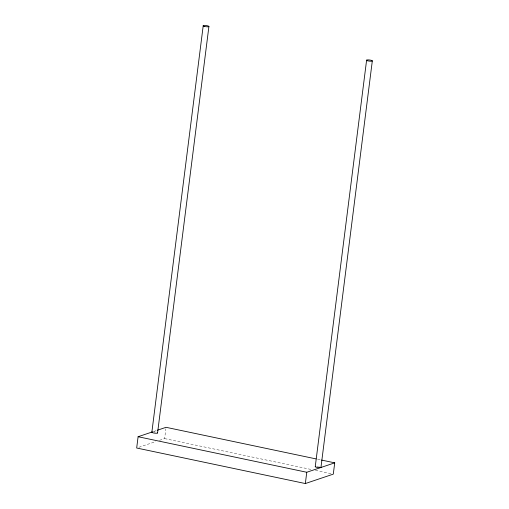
<?xml version="1.0" encoding="UTF-8"?>
<svg xmlns="http://www.w3.org/2000/svg" width="509" height="509" viewBox="0 0 509 509"><rect width="100%" height="100%" fill="white"/><g stroke="black" fill="none" stroke-linecap="round" stroke-linejoin="round"><path stroke-width="0.38" stroke-dasharray="2.54 1.91" d="M159.482 440.336L164.63 438.599L165.87 428.813M153.553 431.524L156.492 430.531M138.887 447.271L155.805 441.57M317.622 459.245L320.734 459.901M164.63 438.599L311.533 469.553M315.421 470.367L331.741 473.809M317.069 466.327A2.901 0.579 7.2 0 1 317.801 466.378M318.551 466.473A2.901 0.579 7.2 0 1 319.277 466.607M153.68 431.899A2.901 0.579 7.2 0 1 155.162 432.052"/><path stroke-width="0.76" d="M152.083 432.014L138.104 436.722L136.679 448.015L305.343 483.55L333.293 474.134L334.725 462.846L321.51 460.06M151.854 432.287L203.218 25.692M157.561 433.006L208.925 26.411M305.343 483.55L306.768 472.263L334.725 462.846M315.243 466.715L366.607 60.119M320.956 467.434L372.321 60.838M157.23 430.283L166.055 427.312L316.07 458.914M138.104 436.722L306.768 472.263M320.975 467.281A2.901 0.579 7.2 0 1 317.298 467.459A2.901 0.579 7.2 0 1 315.866 466.359M157.58 432.86A2.901 0.579 7.2 0 1 153.909 433.032A2.901 0.579 7.2 0 1 152.471 431.937M204.255 26.36A2.901 0.579 7.2 0 0 208.913 26.563A2.901 0.579 7.2 0 0 205.025 25.456A2.901 0.579 7.2 0 0 204.255 26.36M367.651 60.787A2.901 0.579 7.2 0 0 372.302 60.985A2.901 0.579 7.2 0 0 368.414 59.884A2.901 0.579 7.2 0 0 367.651 60.787"/></g></svg>
